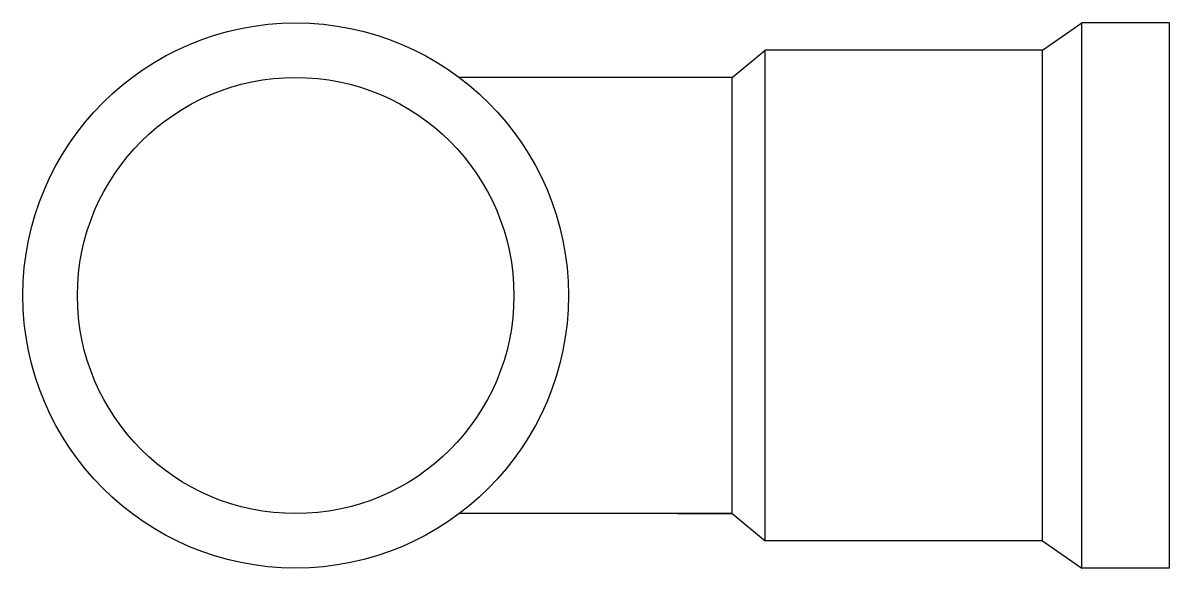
# Model space of a CAD drawing. Header units: millimetres. Extents: x 2732.03 to 2732.135, y 1355.691 to 1355.741.
import ezdxf

# ---------------------------------------------------------------- set-up
doc = ezdxf.new("R2010")
doc.units = ezdxf.units.MM

msp = doc.modelspace()

# ---------------------------------------------------------------- linework, layer by layer
for p, q in [((2732.12306, 1355.73825), (2732.12666, 1355.74075)), ((2732.13466, 1355.74075), (2732.12666, 1355.74075)), ((2732.12666, 1355.69075), (2732.12666, 1355.74075)), ((2732.13466, 1355.74075), (2732.13466, 1355.69075)), ((2732.09461, 1355.73575), (2732.09765, 1355.73825)), ((2732.12306, 1355.73825), (2732.09765, 1355.73825)), ((2732.09765, 1355.69325), (2732.09765, 1355.73825)), ((2732.12306, 1355.69325), (2732.12306, 1355.73825)), ((2732.09461, 1355.73575), (2732.06961, 1355.73575)), ((2732.09461, 1355.69575), (2732.09461, 1355.73575)), ((2732.09461, 1355.69575), (2732.06961, 1355.69575)), ((2732.08961, 1355.69575), (2732.09461, 1355.69575)), ((2732.09461, 1355.69575), (2732.09765, 1355.69325)), ((2732.12306, 1355.69325), (2732.09765, 1355.69325)), ((2732.12306, 1355.69325), (2732.12666, 1355.69075)), ((2732.13466, 1355.69075), (2732.12666, 1355.69075))]:
    msp.add_line(p, q)
for radius in [0.025, 0.02]:
    msp.add_circle((2732.05461, 1355.71575), radius)

doc.saveas('drawing.dxf')
